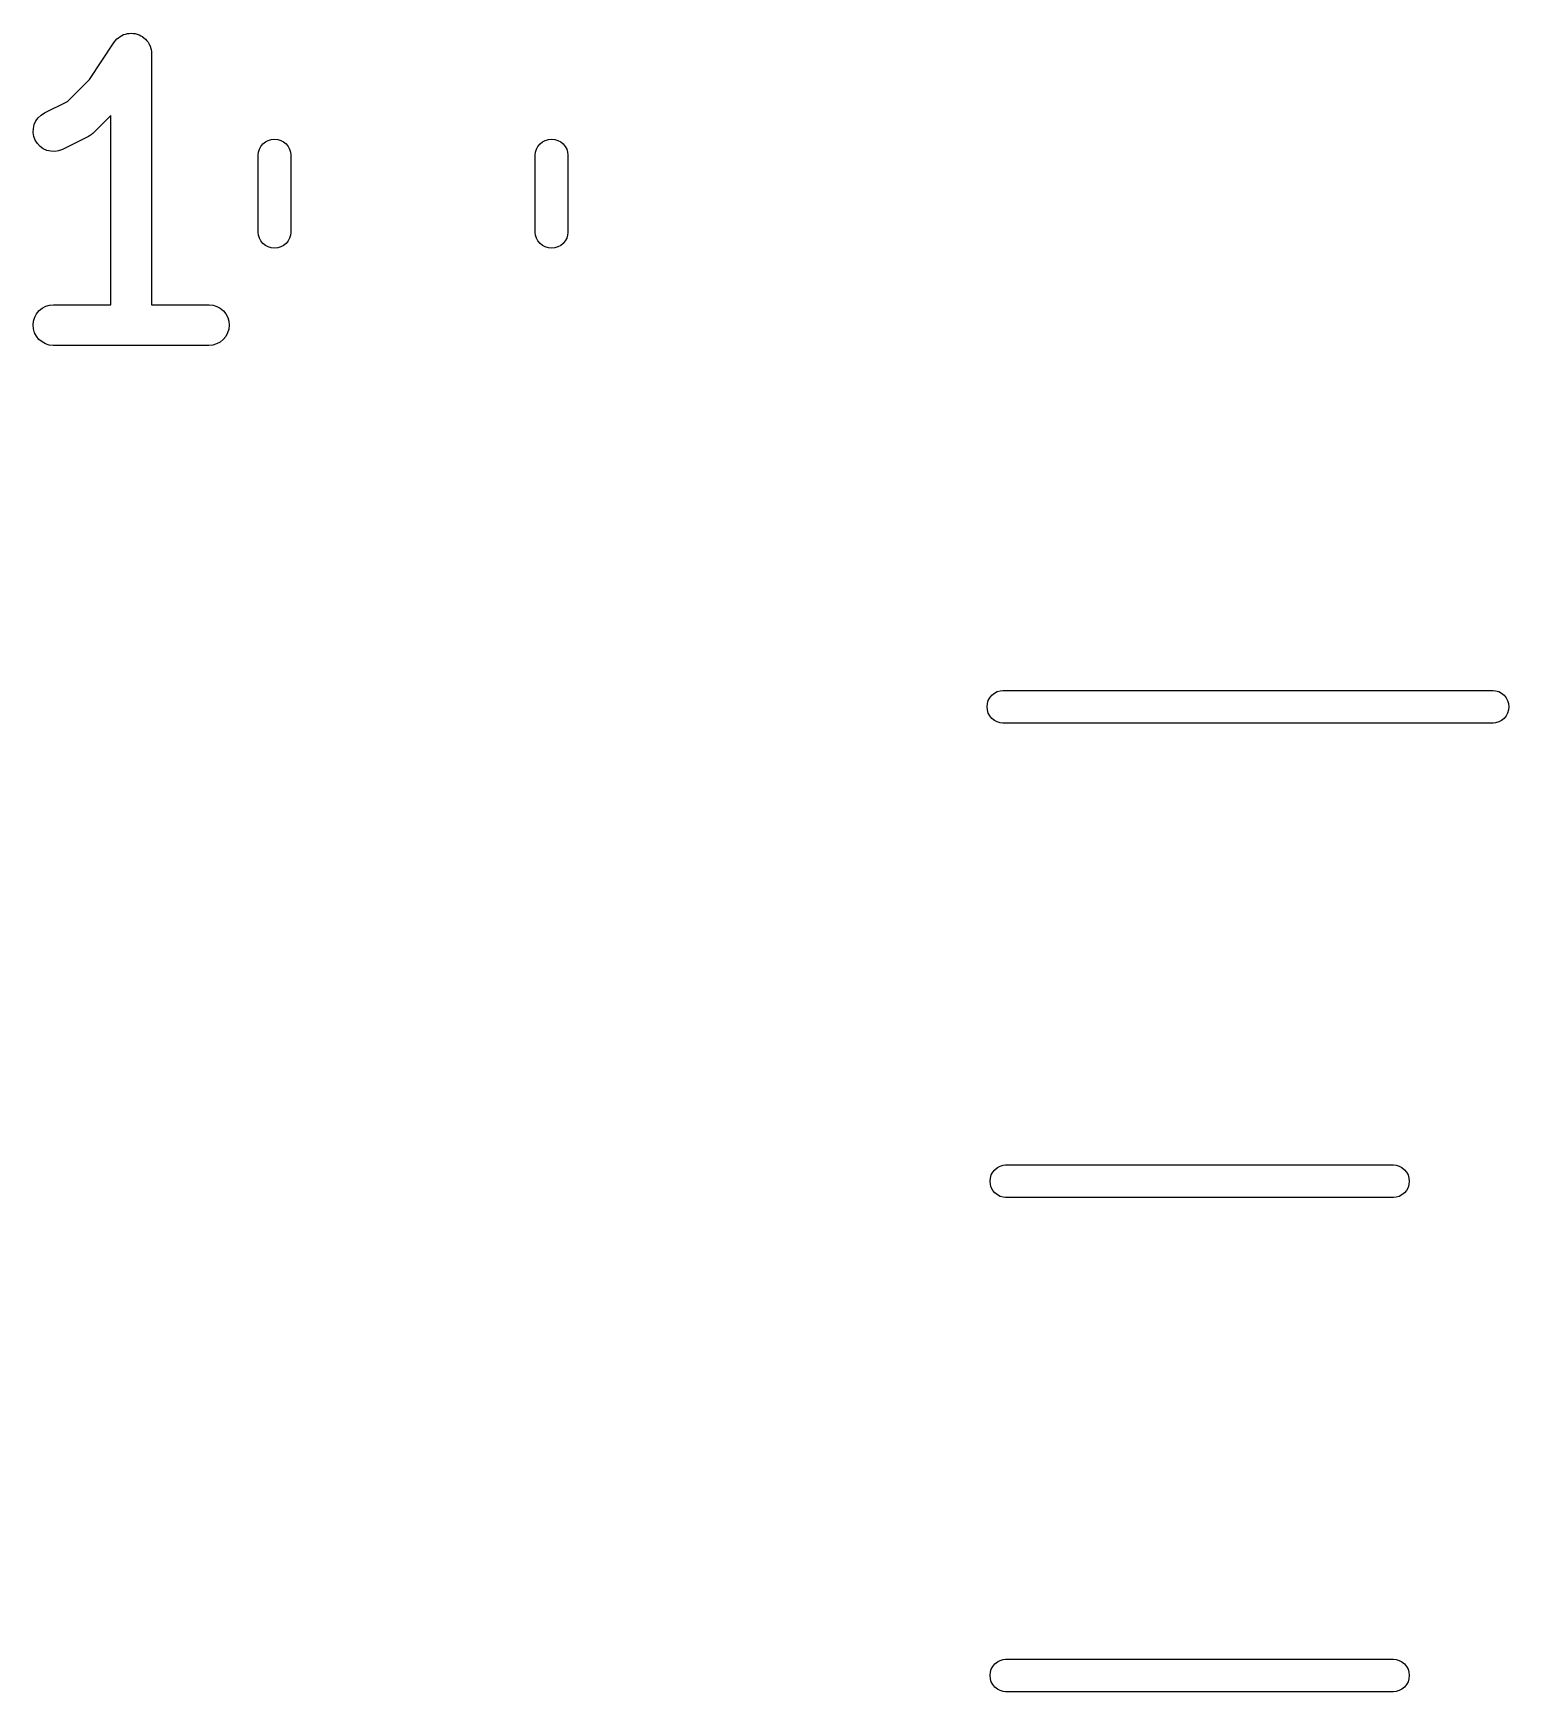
# Model space of a CAD drawing. Extents: x 82.9 to 154.2, y -94.9 to -68.3.
# Drawn here: x 89.89 to 95.32, y -86.06 to -79.95 of the extents above; entities that cross this region are included whole.
import ezdxf

# ---------------------------------------------------------------- set-up
doc = ezdxf.new("R2010")
doc.units = 0
doc.layers.add('BLACK', color=7, linetype='CONTINUOUS')

msp = doc.modelspace()

# ---------------------------------------------------------------- linework, layer by layer
at = {"layer": 'BLACK', "linetype": 'CONTINUOUS'}
for p, q in [((90.0965, -80.1225), (90.1876, -79.9858)), ((90.1876, -79.9858), (90.1881, -79.985)), ((90.1881, -79.985), (90.1882, -79.9849)), ((90.1881, -79.985), (90.1881, -79.985)), ((90.1881, -79.985), (90.1881, -79.985)), ((90.1882, -79.9849), (90.1928, -79.9795)), ((90.1928, -79.9795), (90.1975, -79.9738)), ((90.1975, -79.9738), (90.1976, -79.9738)), ((90.1976, -79.9737), (90.2033, -79.9692)), ((90.1976, -79.9738), (90.1976, -79.9737)), ((90.2033, -79.9692), (90.2089, -79.9646)), ((90.2089, -79.9646), (90.209, -79.9646)), ((90.209, -79.9646), (90.2156, -79.9611)), ((90.209, -79.9646), (90.209, -79.9646)), ((90.2156, -79.9611), (90.2219, -79.9578)), ((90.2219, -79.9578), (90.222, -79.9578)), ((90.222, -79.9578), (90.2287, -79.9558)), ((90.222, -79.9578), (90.222, -79.9578)), ((90.2287, -79.9558), (90.2359, -79.9537)), ((90.2359, -79.9537), (90.236, -79.9537)), ((90.236, -79.9537), (90.2361, -79.9537)), ((90.2361, -79.9537), (90.2429, -79.9531)), ((90.2429, -79.9531), (90.2505, -79.9524)), ((90.2505, -79.9524), (90.2506, -79.9524)), ((90.2506, -79.9524), (90.2506, -79.9524)), ((90.2506, -79.9524), (90.2578, -79.9531)), ((90.2578, -79.9531), (90.2651, -79.9539)), ((90.2651, -79.9539), (90.2651, -79.9539)), ((90.2651, -79.9539), (90.2652, -79.9539)), ((90.2652, -79.9539), (90.272, -79.9561)), ((90.272, -79.9561), (90.2791, -79.9582)), ((90.2791, -79.9582), (90.2791, -79.9583)), ((90.2791, -79.9583), (90.2792, -79.9583)), ((90.2792, -79.9583), (90.2852, -79.9616)), ((90.2852, -79.9616), (90.2919, -79.9652)), ((90.2919, -79.9652), (90.292, -79.9652)), ((90.292, -79.9652), (90.292, -79.9653)), ((90.292, -79.9653), (90.2972, -79.9696)), ((90.2972, -79.9696), (90.3032, -79.9745)), ((90.3032, -79.9745), (90.3033, -79.9746)), ((90.3033, -79.9746), (90.3033, -79.9746)), ((90.3033, -79.9746), (90.3079, -79.9802)), ((90.3079, -79.9802), (90.3125, -79.9859)), ((90.3125, -79.9859), (90.3125, -79.9859)), ((90.3125, -79.9859), (90.3125, -79.986)), ((90.3125, -79.986), (90.316, -79.9924)), ((90.316, -79.9924), (90.3193, -79.9988)), ((90.3193, -79.9988), (90.3194, -79.9989)), ((90.3194, -79.9989), (90.3194, -79.9989)), ((90.3194, -79.9989), (90.3213, -80.0052)), ((90.3213, -80.0052), (90.3236, -80.0128)), ((90.3236, -80.0128), (90.3236, -80.0129)), ((90.3236, -80.0129), (90.3236, -80.0129)), ((90.3236, -80.0129), (90.3243, -80.0202)), ((90.3243, -80.0202), (90.325, -80.0274)), ((90.325, -80.0274), (90.325, -80.9524)), ((90.0151, -80.2038), (90.0965, -80.1225)), ((89.9077, -80.2639), (89.9184, -80.2538)), ((89.9184, -80.2538), (89.9307, -80.246)), ((89.9307, -80.246), (90.0151, -80.2038)), ((89.8894, -80.318), (89.8899, -80.3034)), ((89.8899, -80.3034), (89.8932, -80.2891)), ((89.8932, -80.2891), (89.8992, -80.2758)), ((89.8992, -80.2758), (89.9077, -80.2639)), ((90.175, -80.2561), (90.1126, -80.3185)), ((90.175, -80.9524), (90.175, -80.2561)), ((89.8918, -80.3325), (89.8894, -80.318)), ((89.897, -80.3462), (89.8918, -80.3325)), ((89.9047, -80.3586), (89.897, -80.3462)), ((89.9147, -80.3693), (89.9047, -80.3586)), ((89.9265, -80.3779), (89.9147, -80.3693)), ((90.0931, -80.3326), (89.9978, -80.3802)), ((90.0966, -80.3303), (90.0931, -80.3326)), ((90.1004, -80.3284), (90.0966, -80.3303)), ((90.1028, -80.3264), (90.1004, -80.3284)), ((90.1055, -80.3248), (90.1028, -80.3264)), ((90.1085, -80.3219), (90.1055, -80.3248)), ((90.1118, -80.3192), (90.1085, -80.3219)), ((90.1126, -80.3185), (90.1118, -80.3192)), ((90.7219, -80.3797), (90.7275, -80.3693)), ((90.7275, -80.3693), (90.735, -80.3602)), ((90.735, -80.3602), (90.7441, -80.3527)), ((90.7441, -80.3527), (90.7545, -80.3471)), ((90.7545, -80.3471), (90.7658, -80.3437)), ((90.7658, -80.3437), (90.7776, -80.3425)), ((90.7776, -80.3425), (90.7894, -80.3437)), ((90.7894, -80.3437), (90.8007, -80.3471)), ((90.8007, -80.3471), (90.8111, -80.3527)), ((90.8111, -80.3527), (90.8202, -80.3602)), ((90.8202, -80.3602), (90.8277, -80.3693)), ((90.8277, -80.3693), (90.8333, -80.3797)), ((91.7419, -80.3797), (91.7475, -80.3693)), ((91.7475, -80.3693), (91.755, -80.3602)), ((91.755, -80.3602), (91.7641, -80.3527)), ((91.7641, -80.3527), (91.7745, -80.3471)), ((91.7745, -80.3471), (91.7858, -80.3437)), ((91.7858, -80.3437), (91.7976, -80.3425)), ((91.7976, -80.3425), (91.8094, -80.3437)), ((91.8094, -80.3437), (91.8207, -80.3471)), ((91.8207, -80.3471), (91.8311, -80.3527)), ((91.8311, -80.3527), (91.8402, -80.3602)), ((91.8402, -80.3602), (91.8477, -80.3693)), ((91.8477, -80.3693), (91.8533, -80.3797)), ((89.9398, -80.384), (89.9265, -80.3779)), ((89.9541, -80.3874), (89.9398, -80.384)), ((89.9687, -80.388), (89.9541, -80.3874)), ((89.9831, -80.3857), (89.9687, -80.388)), ((89.9969, -80.3806), (89.9831, -80.3857)), ((89.9978, -80.3802), (89.9969, -80.3806)), ((90.7176, -80.3999), (90.7185, -80.3911)), ((90.7176, -80.6869), (90.7176, -80.3999)), ((90.7185, -80.3911), (90.7219, -80.3797)), ((90.8333, -80.3797), (90.8367, -80.3911)), ((90.8367, -80.3911), (90.8376, -80.3999)), ((90.8376, -80.3999), (90.8376, -80.6869)), ((91.7376, -80.3999), (91.7385, -80.3911)), ((91.7376, -80.6869), (91.7376, -80.3999)), ((91.7385, -80.3911), (91.7419, -80.3797)), ((91.8533, -80.3797), (91.8567, -80.3911)), ((91.8567, -80.3911), (91.8576, -80.3999)), ((91.8576, -80.3999), (91.8576, -80.6869)), ((90.7185, -80.6957), (90.7176, -80.6869)), ((90.7219, -80.7071), (90.7185, -80.6957)), ((90.7275, -80.7175), (90.7219, -80.7071)), ((90.735, -80.7266), (90.7275, -80.7175)), ((90.7441, -80.7341), (90.735, -80.7266)), ((90.7545, -80.7397), (90.7441, -80.7341)), ((90.7658, -80.7431), (90.7545, -80.7397)), ((90.8007, -80.7397), (90.7894, -80.7431)), ((90.8111, -80.7341), (90.8007, -80.7397)), ((90.8202, -80.7266), (90.8111, -80.7341)), ((90.8277, -80.7175), (90.8202, -80.7266)), ((90.8333, -80.7071), (90.8277, -80.7175)), ((90.8367, -80.6957), (90.8333, -80.7071)), ((90.8376, -80.6869), (90.8367, -80.6957)), ((91.7385, -80.6957), (91.7376, -80.6869)), ((91.7419, -80.7071), (91.7385, -80.6957)), ((91.7475, -80.7175), (91.7419, -80.7071)), ((91.755, -80.7266), (91.7475, -80.7175)), ((91.7641, -80.7341), (91.755, -80.7266)), ((91.7745, -80.7397), (91.7641, -80.7341)), ((91.7858, -80.7431), (91.7745, -80.7397)), ((91.8207, -80.7397), (91.8094, -80.7431)), ((91.8311, -80.7341), (91.8207, -80.7397)), ((91.8402, -80.7266), (91.8311, -80.7341)), ((91.8477, -80.7175), (91.8402, -80.7266)), ((91.8533, -80.7071), (91.8477, -80.7175)), ((91.8567, -80.6957), (91.8533, -80.7071)), ((91.8576, -80.6869), (91.8567, -80.6957)), ((90.7776, -80.7443), (90.7658, -80.7431)), ((90.7894, -80.7431), (90.7776, -80.7443)), ((91.7976, -80.7443), (91.7858, -80.7431)), ((91.8094, -80.7431), (91.7976, -80.7443)), ((89.8951, -80.9983), (89.9021, -80.9854)), ((89.9021, -80.9854), (89.9114, -80.9742)), ((89.9114, -80.9742), (89.9228, -80.9649)), ((89.9228, -80.9649), (89.9357, -80.958)), ((89.9357, -80.958), (89.9497, -80.9538)), ((89.9497, -80.9538), (89.9643, -80.9524)), ((89.9643, -80.9524), (90.175, -80.9524)), ((90.325, -80.9524), (90.5357, -80.9524)), ((90.5357, -80.9524), (90.5368, -80.9524)), ((90.5368, -80.9524), (90.5513, -80.954)), ((90.5513, -80.954), (90.5653, -80.9584)), ((90.5653, -80.9584), (90.5781, -80.9655)), ((90.5781, -80.9655), (90.5893, -80.9749)), ((90.5893, -80.9749), (90.5985, -80.9863)), ((90.5985, -80.9863), (90.6053, -80.9993)), ((89.8893, -81.0269), (89.8908, -81.0123)), ((89.8906, -81.0414), (89.8893, -81.0269)), ((89.8947, -81.0555), (89.8906, -81.0414)), ((89.8908, -81.0123), (89.8951, -80.9983)), ((90.6092, -81.0425), (90.6049, -81.0564)), ((90.6053, -80.9993), (90.6094, -81.0133)), ((90.6107, -81.0279), (90.6092, -81.0425)), ((90.6094, -81.0133), (90.6107, -81.0279)), ((89.9015, -81.0684), (89.8947, -81.0555)), ((89.9107, -81.0799), (89.9015, -81.0684)), ((89.9219, -81.0893), (89.9107, -81.0799)), ((89.9347, -81.0963), (89.9219, -81.0893)), ((89.9487, -81.1007), (89.9347, -81.0963)), ((89.9632, -81.1024), (89.9487, -81.1007)), ((89.9643, -81.1024), (89.9632, -81.1024)), ((90.5357, -81.1024), (89.9643, -81.1024)), ((90.5503, -81.101), (90.5357, -81.1024)), ((90.5643, -81.0967), (90.5503, -81.101)), ((90.5772, -81.0898), (90.5643, -81.0967)), ((90.5886, -81.0806), (90.5772, -81.0898)), ((90.5979, -81.0693), (90.5886, -81.0806)), ((90.6049, -81.0564), (90.5979, -81.0693)), ((93.4109, -82.3993), (93.4184, -82.3902)), ((93.4184, -82.3902), (93.4275, -82.3827)), ((93.4275, -82.3827), (93.4379, -82.3771)), ((93.4379, -82.3771), (93.4492, -82.3737)), ((93.4492, -82.3737), (93.4581, -82.3728)), ((93.4581, -82.3728), (95.2639, -82.3728)), ((95.2639, -82.3728), (95.2728, -82.3737)), ((95.2728, -82.3737), (95.2841, -82.3771)), ((95.2841, -82.3771), (95.2945, -82.3827)), ((95.2945, -82.3827), (95.3036, -82.3902)), ((95.3036, -82.3902), (95.3111, -82.3993)), ((93.4007, -82.4328), (93.4019, -82.421)), ((93.4019, -82.4446), (93.4007, -82.4328)), ((93.4019, -82.421), (93.4053, -82.4097)), ((93.4053, -82.4559), (93.4019, -82.4446)), ((93.4053, -82.4097), (93.4109, -82.3993)), ((95.3111, -82.3993), (95.3167, -82.4097)), ((95.3167, -82.4097), (95.3201, -82.421)), ((95.3201, -82.4446), (95.3167, -82.4559)), ((95.3201, -82.421), (95.3213, -82.4328)), ((95.3213, -82.4328), (95.3201, -82.4446)), ((93.4109, -82.4663), (93.4053, -82.4559)), ((93.4184, -82.4754), (93.4109, -82.4663)), ((93.4275, -82.4829), (93.4184, -82.4754)), ((93.4379, -82.4885), (93.4275, -82.4829)), ((93.4492, -82.4919), (93.4379, -82.4885)), ((93.4581, -82.4928), (93.4492, -82.4919)), ((95.2639, -82.4928), (93.4581, -82.4928)), ((95.2728, -82.4919), (95.2639, -82.4928)), ((95.2841, -82.4885), (95.2728, -82.4919)), ((95.2945, -82.4829), (95.2841, -82.4885)), ((95.3036, -82.4754), (95.2945, -82.4829)), ((95.3111, -82.4663), (95.3036, -82.4754)), ((95.3167, -82.4559), (95.3111, -82.4663)), ((93.4128, -84.1682), (93.4162, -84.1569)), ((93.4162, -84.1569), (93.4218, -84.1465)), ((93.4218, -84.1465), (93.4293, -84.1374)), ((93.4293, -84.1374), (93.4385, -84.1299)), ((93.4385, -84.1299), (93.4489, -84.1243)), ((93.4489, -84.1243), (93.4602, -84.1209)), ((93.4602, -84.1209), (93.469, -84.12)), ((93.469, -84.12), (94.8974, -84.12)), ((94.8974, -84.12), (94.9062, -84.1209)), ((94.9062, -84.1209), (94.9175, -84.1243)), ((94.9175, -84.1243), (94.9279, -84.1299)), ((94.9279, -84.1299), (94.9371, -84.1374)), ((94.9371, -84.1374), (94.9446, -84.1465)), ((94.9446, -84.1465), (94.9502, -84.1569)), ((94.9502, -84.1569), (94.9536, -84.1682)), ((93.4117, -84.18), (93.4128, -84.1682)), ((93.4128, -84.1918), (93.4117, -84.18)), ((93.4162, -84.2031), (93.4128, -84.1918)), ((93.4218, -84.2135), (93.4162, -84.2031)), ((93.4293, -84.2226), (93.4218, -84.2135)), ((93.4385, -84.2301), (93.4293, -84.2226)), ((94.9371, -84.2226), (94.9279, -84.2301)), ((94.9446, -84.2135), (94.9371, -84.2226)), ((94.9502, -84.2031), (94.9446, -84.2135)), ((94.9536, -84.1918), (94.9502, -84.2031)), ((94.9536, -84.1682), (94.9547, -84.18)), ((94.9547, -84.18), (94.9536, -84.1918)), ((93.4489, -84.2357), (93.4385, -84.2301)), ((93.4602, -84.2391), (93.4489, -84.2357)), ((93.469, -84.24), (93.4602, -84.2391)), ((94.8974, -84.24), (93.469, -84.24)), ((94.9062, -84.2391), (94.8974, -84.24)), ((94.9175, -84.2357), (94.9062, -84.2391)), ((94.9279, -84.2301), (94.9175, -84.2357)), ((93.4117, -86), (93.4128, -85.9882)), ((93.4128, -85.9882), (93.4162, -85.9769)), ((93.4162, -85.9769), (93.4218, -85.9665)), ((93.4218, -85.9665), (93.4293, -85.9574)), ((93.4293, -85.9574), (93.4385, -85.9499)), ((93.4385, -85.9499), (93.4489, -85.9443)), ((93.4489, -85.9443), (93.4602, -85.9409)), ((93.4602, -85.9409), (93.469, -85.94)), ((93.469, -85.94), (94.8974, -85.94)), ((94.8974, -85.94), (94.9062, -85.9409)), ((94.9062, -85.9409), (94.9175, -85.9443)), ((94.9175, -85.9443), (94.9279, -85.9499)), ((94.9279, -85.9499), (94.9371, -85.9574)), ((94.9371, -85.9574), (94.9446, -85.9665)), ((94.9446, -85.9665), (94.9502, -85.9769)), ((94.9502, -85.9769), (94.9536, -85.9882)), ((94.9536, -85.9882), (94.9547, -86)), ((93.4128, -86.0118), (93.4117, -86)), ((93.4162, -86.0231), (93.4128, -86.0118)), ((93.4218, -86.0335), (93.4162, -86.0231)), ((93.4293, -86.0426), (93.4218, -86.0335)), ((93.4385, -86.0501), (93.4293, -86.0426)), ((93.4489, -86.0557), (93.4385, -86.0501)), ((93.4602, -86.0591), (93.4489, -86.0557)), ((94.9175, -86.0557), (94.9062, -86.0591)), ((94.9279, -86.0501), (94.9175, -86.0557)), ((94.9371, -86.0426), (94.9279, -86.0501)), ((94.9446, -86.0335), (94.9371, -86.0426)), ((94.9502, -86.0231), (94.9446, -86.0335)), ((94.9536, -86.0118), (94.9502, -86.0231)), ((94.9547, -86), (94.9536, -86.0118)), ((93.469, -86.06), (93.4602, -86.0591)), ((94.8974, -86.06), (93.469, -86.06)), ((94.9062, -86.0591), (94.8974, -86.06))]:
    msp.add_line(p, q, dxfattribs=at)

doc.saveas('drawing.dxf')
